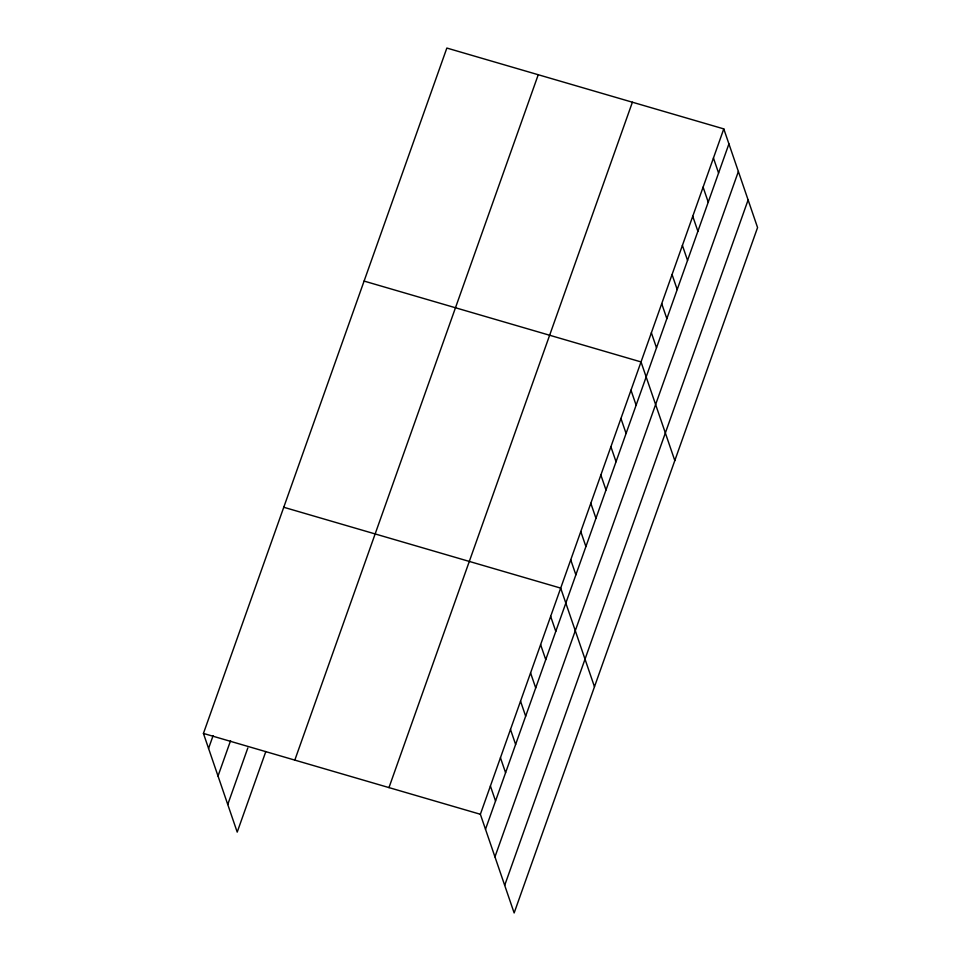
<?xml version="1.0" encoding="UTF-8"?>
<svg xmlns="http://www.w3.org/2000/svg" width="961" height="961" viewBox="0 0 961 961"><rect width="100%" height="100%" fill="white"/><g stroke="black" fill="none" stroke-linecap="round" stroke-linejoin="round"><path stroke-width="1.44" d="M265.825 751.526L237.211 832.106L203.432 733.435L446.853 48.05L723.789 128.894L757.568 227.565L514.147 912.95L480.368 814.279L723.789 128.894M208.561 748.427L213.078 735.706M218.015 776.044L230.568 740.703M227.757 804.489L247.83 747.946M294.811 760.115L538.244 74.73M388.977 787.6L632.398 102.214M485.497 829.271L728.931 143.886M494.951 856.888L738.384 171.502M504.693 885.333L748.114 199.948M364.087 281.08L641.023 361.925L674.814 460.595M283.759 507.264L560.695 588.108L594.475 686.767M203.432 733.435L480.368 814.279M713.446 158.024L718.576 173.016M703.104 187.155L708.233 202.146M692.761 216.285L697.89 231.277M682.406 245.415L687.547 260.407M672.063 274.546L677.193 289.537M661.721 303.676L666.85 318.656M651.378 332.806L656.507 347.786M630.993 390.202L636.122 405.194M620.95 418.479L626.079 433.459M610.908 446.745L616.037 461.736M600.865 475.022L605.995 490.002M590.823 503.288L595.952 518.279M580.78 531.565L585.91 546.557M570.738 559.831L575.867 574.822M550.653 616.373L555.782 631.365M540.611 644.651L545.752 659.642M530.568 672.928L535.709 687.908M520.538 701.194L525.667 716.185M510.495 729.471L515.625 744.463M500.453 757.736L505.582 772.728M490.41 786.014L495.54 801.006"/></g></svg>
